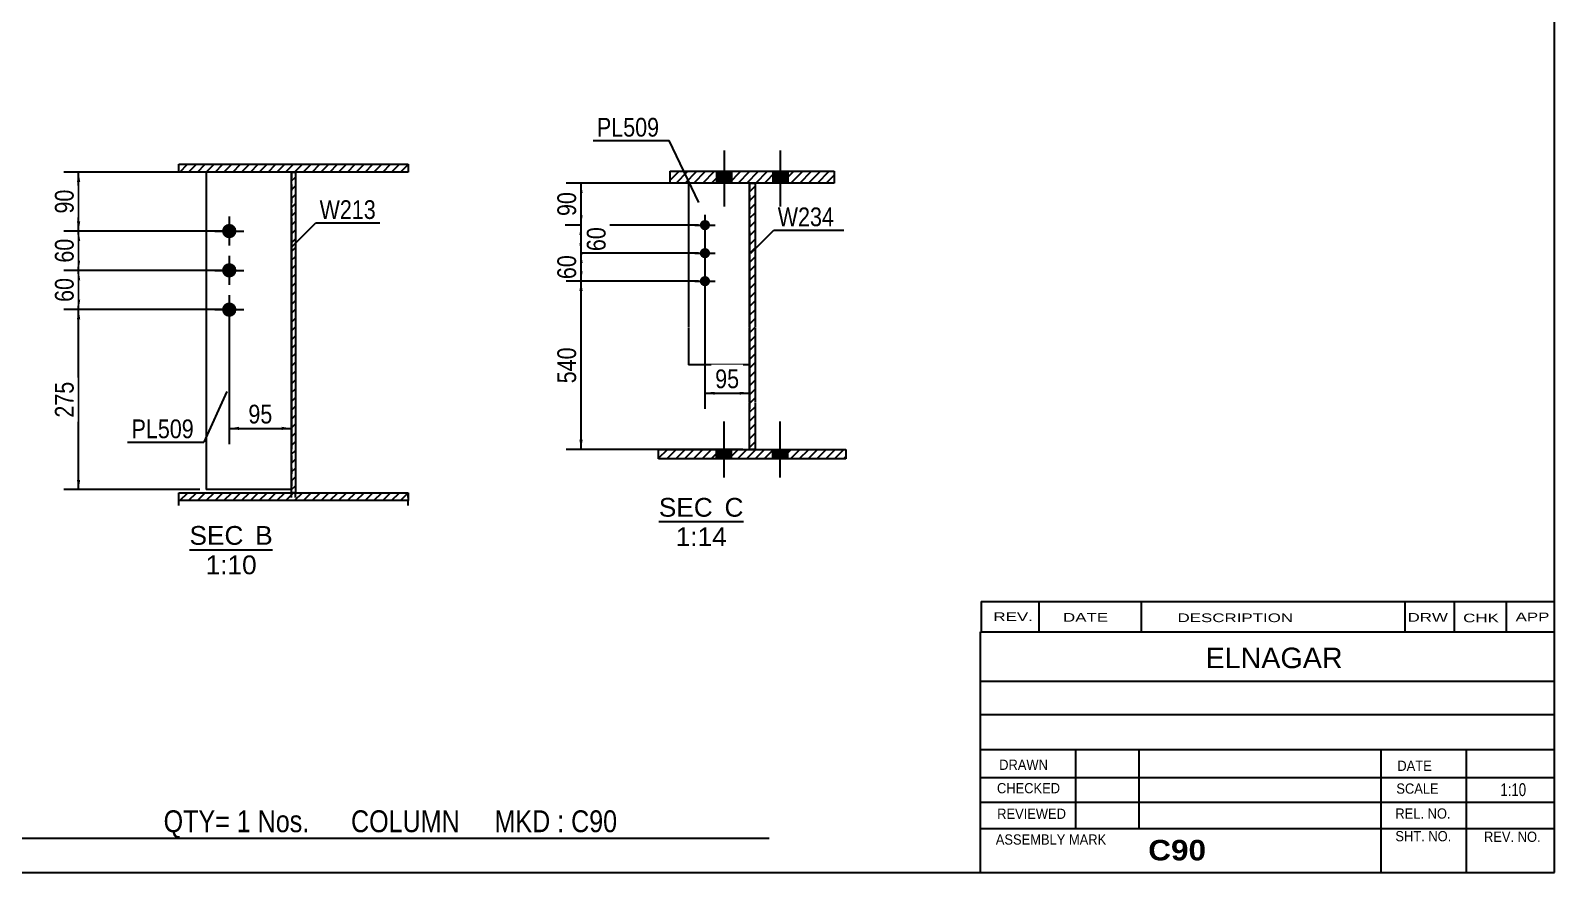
# Model space of a CAD drawing. Header units: millimetres. Extents: x -314 to 100, y -164 to 123.
# Drawn here: x -134.2 to 98.4, y -164 to -35.4 of the extents above; entities that cross this region are included whole.
import ezdxf

# ---------------------------------------------------------------- set-up
doc = ezdxf.new("R2010")
doc.units = ezdxf.units.MM
doc.linetypes.add('DXK_LINE_DOT1', pattern=[1.8814, 0.9407, -0.9407])
doc.styles.add('Arial', font='ARIAL.TTF', dxfattribs={"height": 0.2})
doc.styles.add('Arial Bold', font='ARIALBD.TTF', dxfattribs={"height": 0.2})
doc.styles.add('Arial Narrow', font='ARIALN.TTF', dxfattribs={"height": 0.2})

# ---------------------------------------------------------------- blocks, each defined once
blk = doc.blocks.new('Unknown-623260570-1210')
at = {"color": 5, "linetype": 'Continuous'}
for p, q in [((98.38, -164.04), (98.38, 122.96)), ((-311.62, -164.04), (98.38, -164.04))]:
    blk.add_line(p, q, dxfattribs=at)
blk = doc.blocks.new('Unknown-623260570-12 - 9832')
at = {"color": 1, "linetype": 'Continuous'}
blk.add_line((-38.33, -110.44), (-25.42, -110.44), dxfattribs=at)
at = {"color": 0, "linetype": 'Continuous'}
for points in [[(-30.11, -109.69), (-30.11, -106.69), (-38.33, -106.69), (-38.33, -109.69)], [(-25.42, -109.69), (-25.42, -106.69), (-28.31, -106.69), (-28.31, -109.69)], [(-27.98, -114.19), (-27.98, -111.19), (-35.76, -111.19), (-35.76, -114.19)]]:
    blk.add_wipeout(points, dxfattribs=at)
at = {"color": 136, "linetype": 'Continuous', "style": 'Arial'}
for s, height, p in [('SEC', 2.865, (-38.33, -109.69)), ('C', 2.87, (-28.31, -109.69)), ('1:14', 2.865, (-35.76, -114.19))]:
    blk.add_text(s, height=height, dxfattribs=at).set_placement(p)
blk = doc.blocks.new('Unknown-623260570-13 - 2307')
at = {"color": 1, "linetype": 'Continuous'}
blk.add_line((-109.97, -114.73), (-97.28, -114.73), dxfattribs=at)
at = {"color": 0, "linetype": 'Continuous'}
for points in [[(-101.75, -113.98), (-101.75, -110.98), (-109.97, -110.98), (-109.97, -113.98)], [(-97.28, -113.98), (-97.28, -110.98), (-99.95, -110.98), (-99.95, -113.98)], [(-99.73, -118.48), (-99.73, -115.48), (-107.51, -115.48), (-107.51, -118.48)]]:
    blk.add_wipeout(points, dxfattribs=at)
at = {"color": 136, "linetype": 'Continuous', "style": 'Arial'}
for s, height, p in [('SEC', 2.865, (-109.97, -113.98)), ('B', 2.87, (-99.95, -113.98)), ('1:10', 2.865, (-107.51, -118.48))]:
    blk.add_text(s, height=height, dxfattribs=at).set_placement(p)
blk = doc.blocks.new('Bolt-623260570-9875 - 9832')
at = {"linetype": 'Continuous'}
for points in [[(-27.22, -56.93), (-29.51, -56.93), (-29.51, -58.72), (-27.22, -58.72)], [(-18.65, -56.93), (-20.93, -56.93), (-20.93, -58.72), (-18.65, -58.72)]]:
    blk.add_hatch(color=3, dxfattribs=at).paths.add_polyline_path(points)
at = {"color": 3, "linetype": 'Continuous'}
for p, q in [((-28.36, -53.74), (-28.36, -62.29)), ((-19.79, -53.74), (-19.79, -62.29)), ((-29.51, -56.93), (-29.51, -58.72)), ((-27.22, -56.93), (-27.22, -58.72)), ((-20.93, -56.93), (-20.93, -58.72)), ((-18.65, -56.93), (-18.65, -58.72))]:
    blk.add_line(p, q, dxfattribs=at)
blk = doc.blocks.new('Part-623260570-9867 - 9832')
at = {"color": 2, "linetype": 'Continuous'}
for p, q in [((-33.79, -58.72), (-33.79, -80.67)), ((-33.79, -80.77), (-33.79, -86.48)), ((-24.51, -86.48), (-33.79, -86.48))]:
    blk.add_line(p, q, dxfattribs=at)
at = {"color": 7, "linetype": 'DXK_LINE_DOT1'}
for p, q in [((-24.51, -58.72), (-33.79, -58.72)), ((-24.51, -58.72), (-24.51, -80.67)), ((-24.51, -80.77), (-24.51, -86.48))]:
    blk.add_line(p, q, dxfattribs=at)
blk = doc.blocks.new('Part-623260570-9851 - 9832')
at = {"linetype": 'Continuous'}
h = blk.add_hatch(dxfattribs=at)
h.set_pattern_fill('', scale=0.3, style=0, pattern_type=0)
h.set_pattern_definition([(45, (-36.5767, -56.9326), (-0.67352, 0.67352), [])])
h.paths.add_polyline_path([(-11.58, -56.93), (-36.58, -56.93), (-36.58, -58.72), (-11.58, -58.72)])
at = {"color": 2, "linetype": 'Continuous'}
for p, q in [((-36.58, -56.93), (-11.58, -56.93)), ((-36.58, -58.72), (-36.58, -56.93)), ((-11.58, -56.93), (-11.58, -58.72)), ((-11.58, -58.72), (-36.58, -58.72))]:
    blk.add_line(p, q, dxfattribs=at)
blk = doc.blocks.new('Part-623260570-9843 - 9832')
at = {"linetype": 'Continuous'}
h = blk.add_hatch(dxfattribs=at)
h.set_pattern_fill('', scale=0.3, style=0, pattern_type=0)
h.set_pattern_definition([(45, (-38.3624, -99.4235), (-0.67352, 0.67352), [])])
h.paths.add_polyline_path([(-9.79, -99.42), (-38.36, -99.42), (-38.36, -100.85), (-9.79, -100.85)])
at = {"color": 2, "linetype": 'Continuous'}
for p, q in [((-38.36, -99.42), (-9.79, -99.42)), ((-38.36, -100.85), (-38.36, -99.42)), ((-9.79, -99.42), (-9.79, -100.85)), ((-9.79, -100.85), (-38.36, -100.85))]:
    blk.add_line(p, q, dxfattribs=at)
blk = doc.blocks.new('Part-623260570-9856 - 9832')
at = {"linetype": 'Continuous'}
h = blk.add_hatch(dxfattribs=at)
h.set_pattern_fill('', scale=0.3, style=0, pattern_type=0)
h.set_pattern_definition([(45, (-24.5053, -58.7185), (-0.67352, 0.67352), [])])
h.paths.add_polyline_path([(-23.65, -58.72), (-24.51, -58.72), (-24.51, -99.42), (-23.65, -99.42)])
at = {"color": 2, "linetype": 'Continuous'}
for p, q in [((-24.51, -58.72), (-23.65, -58.72)), ((-24.51, -80.67), (-24.51, -58.72)), ((-23.65, -58.72), (-23.65, -80.67)), ((-24.51, -92.2), (-24.51, -80.77)), ((-23.65, -80.77), (-23.65, -92.2)), ((-24.51, -99.42), (-24.51, -92.3)), ((-23.65, -92.3), (-23.65, -99.42)), ((-23.65, -99.42), (-24.51, -99.42))]:
    blk.add_line(p, q, dxfattribs=at)
blk = doc.blocks.new('Bolt-623260570-9869 - 9832')
at = {"linetype": 'Continuous'}
for points in [[(-29.51, -100.85), (-27.22, -100.85), (-27.22, -99.42), (-29.51, -99.42)], [(-20.93, -100.85), (-18.65, -100.85), (-18.65, -99.42), (-20.93, -99.42)]]:
    blk.add_hatch(color=3, dxfattribs=at).paths.add_polyline_path(points)
at = {"color": 3, "linetype": 'Continuous'}
for p, q in [((-28.36, -103.69), (-28.36, -95.14)), ((-19.79, -103.69), (-19.79, -95.14)), ((-29.51, -100.85), (-29.51, -99.42)), ((-27.22, -100.85), (-27.22, -99.42)), ((-20.93, -100.85), (-20.93, -99.42)), ((-18.65, -100.85), (-18.65, -99.42))]:
    blk.add_line(p, q, dxfattribs=at)
blk = doc.blocks.new('Bolt-623260570-9886 - 9832')
at = {"linetype": 'Continuous'}
for points in [[(-31.29, -64.36, -1), (-31.29, -65.93, -1)], [(-31.29, -68.65, -1), (-31.29, -70.22, -1)], [(-31.29, -72.93, -1), (-31.29, -74.5, -1)]]:
    blk.add_hatch(color=3, dxfattribs=at).paths.add_polyline_path(points)
at = {"color": 3, "linetype": 'Continuous'}
for p, q in [((-31.29, -63.58), (-31.29, -66.72)), ((-32.86, -65.15), (-29.72, -65.15)), ((-32.86, -69.43), (-29.72, -69.43)), ((-31.29, -67.86), (-31.29, -71)), ((-32.86, -73.72), (-29.72, -73.72)), ((-31.29, -72.15), (-31.29, -75.29))]:
    blk.add_line(p, q, dxfattribs=at)
blk = doc.blocks.new('Part-623260570-2350 - 2307')
at = {"linetype": 'Continuous'}
h = blk.add_hatch(dxfattribs=at)
h.set_pattern_fill('', scale=0.3, style=0, pattern_type=0)
h.set_pattern_definition([(45, (-94.3981, -57.0552), (-0.67352, 0.67352), [])])
h.paths.add_polyline_path([(-93.8, -57.06), (-94.4, -57.06), (-94.4, -106.03), (-93.8, -106.03)])
at = {"color": 2, "linetype": 'Continuous'}
for p, q in [((-94.4, -57.06), (-93.8, -57.06)), ((-94.4, -106.03), (-94.4, -57.06)), ((-93.8, -57.06), (-93.8, -106.03)), ((-93.8, -106.03), (-94.4, -106.03))]:
    blk.add_line(p, q, dxfattribs=at)
at = {"color": 7, "linetype": 'DXK_LINE_DOT1'}
for p, q in [((-94.4, -106.78), (-94.4, -106.03)), ((-93.8, -106.78), (-93.8, -106.03))]:
    blk.add_line(p, q, dxfattribs=at)
blk = doc.blocks.new('Part-623260570-2309 - 2307')
at = {"linetype": 'Continuous'}
h = blk.add_hatch(dxfattribs=at)
h.set_pattern_fill('', scale=0.3, style=0, pattern_type=0)
h.set_pattern_definition([(45, (-111.5981, -55.8552), (-0.67352, 0.67352), [])])
h.paths.add_polyline_path([(-76.6, -55.86), (-111.6, -55.86), (-111.6, -57.06), (-76.6, -57.06)])
at = {"color": 2, "linetype": 'Continuous'}
for p, q in [((-111.6, -55.86), (-76.6, -55.86)), ((-111.6, -57.06), (-111.6, -55.86)), ((-76.6, -57.06), (-111.6, -57.06)), ((-76.6, -55.86), (-76.6, -57.06))]:
    blk.add_line(p, q, dxfattribs=at)
blk = doc.blocks.new('Part-623260570-2312 - 2307')
at = {"linetype": 'Continuous'}
h = blk.add_hatch(dxfattribs=at)
h.set_pattern_fill('', scale=0.3, style=0, pattern_type=0)
h.set_pattern_definition([(45, (-111.5981, -106.0326), (-0.67352, 0.67352), [])])
h.paths.add_polyline_path([(-76.6, -106.03), (-111.6, -106.03), (-111.6, -107.23), (-76.6, -107.23)])
at = {"color": 7, "linetype": 'DXK_LINE_DOT1'}
for p, q in [((-111.6, -106.78), (-111.6, -106.03)), ((-76.6, -106.78), (-76.6, -106.03))]:
    blk.add_line(p, q, dxfattribs=at)
at = {"color": 2, "linetype": 'Continuous'}
for p, q in [((-111.6, -106.03), (-76.6, -106.03)), ((-111.6, -107.23), (-111.6, -106.03)), ((-76.6, -106.03), (-76.6, -107.23)), ((-111.6, -107.98), (-111.6, -107.23)), ((-76.6, -107.23), (-111.6, -107.23)), ((-76.6, -107.98), (-76.6, -107.23))]:
    blk.add_line(p, q, dxfattribs=at)
blk = doc.blocks.new('Bolt-623260570-2353 - 2307')
at = {"linetype": 'Continuous'}
for points in [[(-103.9, -64.96, -1), (-103.9, -67.16, -1)], [(-103.9, -70.96, -1), (-103.9, -73.16, -1)], [(-103.9, -76.96, -1), (-103.9, -79.16, -1)]]:
    blk.add_hatch(color=3, dxfattribs=at).paths.add_polyline_path(points)
at = {"color": 3, "linetype": 'Continuous'}
for p, q in [((-103.9, -63.86), (-103.9, -68.26)), ((-106.1, -66.06), (-101.7, -66.06)), ((-106.1, -72.06), (-101.7, -72.06)), ((-103.9, -69.86), (-103.9, -74.26)), ((-103.9, -75.86), (-103.9, -80.26)), ((-106.1, -78.06), (-101.7, -78.06))]:
    blk.add_line(p, q, dxfattribs=at)
blk = doc.blocks.new('Part-623260570-2337 - 2307')
at = {"color": 2, "linetype": 'Continuous'}
for p in [(-107.4, -57.06), (-94.4, -105.56)]:
    blk.add_line(p, (-107.4, -105.56), dxfattribs=at)
at = {"color": 7, "linetype": 'DXK_LINE_DOT1'}
for q in [(-107.4, -57.06), (-94.4, -105.56)]:
    blk.add_line((-94.4, -57.06), q, dxfattribs=at)
blk = doc.blocks.new('StraightDimension-623260570-10021 - 9832')
at = {"linetype": 'Continuous'}
for points in [[(-29.79, -91.06), (-31.29, -90.81), (-29.79, -90.56)], [(-26.01, -90.56), (-24.51, -90.81), (-26.01, -91.06)]]:
    blk.add_hatch(color=7, dxfattribs=at).paths.add_polyline_path(points)
at = {"color": 7, "linetype": 'Continuous'}
for p, q in [((-31.29, -66.15), (-31.29, -93.21)), ((-24.51, -66.15), (-24.51, -93.21)), ((-31.29, -90.81), (-24.51, -90.81))]:
    blk.add_line(p, q, dxfattribs=at)
at = {"color": 0}
blk.add_wipeout([(-25.47, -90.66), (-25.47, -86.46), (-30.33, -86.46), (-30.33, -90.66)], dxfattribs=at)
at = {"color": 3, "style": 'Arial Narrow'}
blk.add_text('95', height=2.863, dxfattribs=at).set_placement((-29.73, -90.06))
blk = doc.blocks.new('StraightDimension-623260570-9940 - 9832')
at = {"linetype": 'Continuous'}
for points in [[(-50.46, -60.22), (-50.21, -58.72), (-49.96, -60.22)], [(-49.96, -63.65), (-50.21, -65.15), (-50.46, -63.65)]]:
    blk.add_hatch(color=7, dxfattribs=at).paths.add_polyline_path(points)
at = {"color": 7, "linetype": 'Continuous'}
for p, q in [((-25.51, -58.72), (-52.46, -58.72)), ((-50.21, -65.15), (-50.21, -58.72)), ((-32.29, -65.15), (-52.46, -65.15))]:
    blk.add_line(p, q, dxfattribs=at)
at = {"color": 0}
blk.add_wipeout([(-50.36, -59.5), (-54.56, -59.5), (-54.56, -64.36), (-50.36, -64.36)], dxfattribs=at)
at = {"color": 3, "style": 'Arial Narrow'}
blk.add_text('90', height=2.863, rotation=90.0002, dxfattribs=at).set_placement((-50.96, -63.76))
blk = doc.blocks.new('StraightDimension-623260570-9941 - 9832')
at = {"linetype": 'Continuous'}
for points in [[(-50.46, -66.65), (-50.21, -65.15), (-49.96, -66.65)], [(-49.96, -67.93), (-50.21, -69.43), (-50.46, -67.93)]]:
    blk.add_hatch(color=7, dxfattribs=at).paths.add_polyline_path(points)
at = {"color": 7, "linetype": 'Continuous'}
for p, q in [((-32.29, -65.15), (-52.61, -65.15)), ((-50.21, -69.43), (-50.21, -65.15)), ((-32.29, -69.43), (-52.61, -69.43))]:
    blk.add_line(p, q, dxfattribs=at)
at = {"color": 0}
blk.add_wipeout([(-45.86, -64.86), (-50.06, -64.86), (-50.06, -69.72), (-45.86, -69.72)], dxfattribs=at)
at = {"color": 3, "style": 'Arial Narrow'}
blk.add_text('60', height=2.863, rotation=90.0002, dxfattribs=at).set_placement((-46.46, -69.12))
blk = doc.blocks.new('StraightDimension-623260570-9942 - 9832')
at = {"linetype": 'Continuous'}
for points in [[(-50.46, -70.93), (-50.21, -69.43), (-49.96, -70.93)], [(-49.96, -72.22), (-50.21, -73.72), (-50.46, -72.22)]]:
    blk.add_hatch(color=7, dxfattribs=at).paths.add_polyline_path(points)
at = {"color": 7, "linetype": 'Continuous'}
for p, q in [((-32.29, -69.43), (-52.46, -69.43)), ((-50.21, -73.72), (-50.21, -69.43)), ((-32.29, -73.72), (-52.46, -73.72))]:
    blk.add_line(p, q, dxfattribs=at)
at = {"color": 0}
blk.add_wipeout([(-50.36, -69.15), (-54.56, -69.15), (-54.56, -74), (-50.36, -74)], dxfattribs=at)
at = {"color": 3, "style": 'Arial Narrow'}
blk.add_text('60', height=2.863, rotation=90.0002, dxfattribs=at).set_placement((-50.96, -73.4))
blk = doc.blocks.new('StraightDimension-623260570-9943 - 9832')
at = {"linetype": 'Continuous'}
for points in [[(-50.46, -75.22), (-50.21, -73.72), (-49.96, -75.22)], [(-49.96, -97.92), (-50.21, -99.42), (-50.46, -97.92)]]:
    blk.add_hatch(color=7, dxfattribs=at).paths.add_polyline_path(points)
at = {"color": 7, "linetype": 'Continuous'}
for p, q in [((-32.29, -73.72), (-52.46, -73.72)), ((-50.21, -99.42), (-50.21, -73.72)), ((-25.51, -99.42), (-52.46, -99.42))]:
    blk.add_line(p, q, dxfattribs=at)
at = {"color": 0}
blk.add_wipeout([(-50.36, -83.23), (-54.56, -83.23), (-54.56, -89.91), (-50.36, -89.91)], dxfattribs=at)
at = {"color": 3, "style": 'Arial Narrow'}
blk.add_text('540', height=2.863, rotation=90.0002, dxfattribs=at).set_placement((-50.96, -89.31))
blk = doc.blocks.new('StraightDimension-623260570-2367 - 2307')
at = {"linetype": 'Continuous'}
for points in [[(-102.4, -96.45), (-103.9, -96.2), (-102.4, -95.95)], [(-95.9, -95.95), (-94.4, -96.2), (-95.9, -96.45)]]:
    blk.add_hatch(color=7, dxfattribs=at).paths.add_polyline_path(points)
at = {"color": 7, "linetype": 'Continuous'}
for p, q in [((-94.4, -64.03), (-94.4, -98.6)), ((-103.9, -79.06), (-103.9, -98.6)), ((-103.9, -96.2), (-94.4, -96.2))]:
    blk.add_line(p, q, dxfattribs=at)
at = {"color": 0}
blk.add_wipeout([(-96.72, -96.05), (-96.72, -91.85), (-101.58, -91.85), (-101.58, -96.05)], dxfattribs=at)
at = {"color": 3, "style": 'Arial Narrow'}
blk.add_text('95', height=2.863, dxfattribs=at).set_placement((-100.98, -95.45))
blk = doc.blocks.new('StraightDimension-623260570-2381 - 2307')
at = {"linetype": 'Continuous'}
for points in [[(-127.15, -79.56), (-126.9, -78.06), (-126.65, -79.56)], [(-126.65, -104.06), (-126.9, -105.56), (-127.15, -104.06)]]:
    blk.add_hatch(color=7, dxfattribs=at).paths.add_polyline_path(points)
at = {"color": 7, "linetype": 'Continuous'}
for p, q in [((-104.9, -78.06), (-129.15, -78.06)), ((-126.9, -105.56), (-126.9, -78.06)), ((-108.4, -105.56), (-129.15, -105.56))]:
    blk.add_line(p, q, dxfattribs=at)
at = {"color": 0}
blk.add_wipeout([(-127.05, -88.46), (-131.25, -88.46), (-131.25, -95.15), (-127.05, -95.15)], dxfattribs=at)
at = {"color": 3, "style": 'Arial Narrow'}
blk.add_text('275', height=2.863, rotation=90.0002, dxfattribs=at).set_placement((-127.65, -94.55))
blk = doc.blocks.new('StraightDimension-623260570-2389 - 2307')
at = {"linetype": 'Continuous'}
for points in [[(-127.15, -58.56), (-126.9, -57.06), (-126.65, -58.56)], [(-126.65, -64.56), (-126.9, -66.06), (-127.15, -64.56)]]:
    blk.add_hatch(color=7, dxfattribs=at).paths.add_polyline_path(points)
at = {"color": 7, "linetype": 'Continuous'}
for p, q in [((-95.4, -57.06), (-129.15, -57.06)), ((-126.9, -66.06), (-126.9, -57.06)), ((-104.9, -66.06), (-129.15, -66.06))]:
    blk.add_line(p, q, dxfattribs=at)
at = {"color": 0}
blk.add_wipeout([(-127.05, -59.13), (-131.25, -59.13), (-131.25, -63.98), (-127.05, -63.98)], dxfattribs=at)
at = {"color": 3, "style": 'Arial Narrow'}
blk.add_text('90', height=2.863, rotation=90.0002, dxfattribs=at).set_placement((-127.65, -63.38))
blk = doc.blocks.new('StraightDimension-623260570-8518 - 2307')
at = {"linetype": 'Continuous'}
for points in [[(-127.15, -73.56), (-126.9, -72.06), (-126.65, -73.56)], [(-126.65, -76.56), (-126.9, -78.06), (-127.15, -76.56)]]:
    blk.add_hatch(color=7, dxfattribs=at).paths.add_polyline_path(points)
at = {"color": 7, "linetype": 'Continuous'}
for p, q in [((-104.9, -72.06), (-129.15, -72.06)), ((-126.9, -78.06), (-126.9, -72.06)), ((-104.9, -78.06), (-129.15, -78.06))]:
    blk.add_line(p, q, dxfattribs=at)
at = {"color": 0}
blk.add_wipeout([(-127.05, -72.63), (-131.25, -72.63), (-131.25, -77.48), (-127.05, -77.48)], dxfattribs=at)
at = {"color": 3, "style": 'Arial Narrow'}
blk.add_text('60', height=2.863, rotation=90.0002, dxfattribs=at).set_placement((-127.65, -76.88))
blk = doc.blocks.new('StraightDimension-623260570-8520 - 2307')
at = {"linetype": 'Continuous'}
for points in [[(-127.15, -67.56), (-126.9, -66.06), (-126.65, -67.56)], [(-126.65, -70.56), (-126.9, -72.06), (-127.15, -70.56)]]:
    blk.add_hatch(color=7, dxfattribs=at).paths.add_polyline_path(points)
at = {"color": 7, "linetype": 'Continuous'}
for p, q in [((-104.9, -66.06), (-129.15, -66.06)), ((-126.9, -72.06), (-126.9, -66.06)), ((-104.9, -72.06), (-129.15, -72.06))]:
    blk.add_line(p, q, dxfattribs=at)
at = {"color": 0}
blk.add_wipeout([(-127.05, -66.63), (-131.25, -66.63), (-131.25, -71.48), (-127.05, -71.48)], dxfattribs=at)
at = {"color": 3, "style": 'Arial Narrow'}
blk.add_text('60', height=2.863, rotation=90.0002, dxfattribs=at).set_placement((-127.65, -70.88))
blk = doc.blocks.new('CBS_CALLOFF-623260570-10183')
at = {"color": 7, "linetype": 'Continuous'}
blk.add_line((-137.74, -158.77), (-21.51, -158.79), dxfattribs=at)
at = {"color": 3, "linetype": 'Continuous', "style": 'Arial Narrow'}
blk.add_text('QTY= 1 Nos.      COLUMN     MKD : C90', height=3.3405, dxfattribs=at).set_placement((-113.92, -157.88))
blk = doc.blocks.new('CBS_NAME_BLOG-623260570-10184')
at = {"color": 7, "linetype": 'Continuous'}
for p, q in [((10.79, -127.29), (98.31, -127.29)), ((10.79, -164), (10.79, -127.29)), ((10.79, -134.83), (98.31, -134.83)), ((10.87, -139.88), (98.38, -139.88)), ((10.79, -145.26), (98.31, -145.26)), ((25.32, -157.36), (25.32, -145.26)), ((35, -157.34), (35, -145.27)), ((71.92, -164), (71.92, -145.27)), ((84.97, -164), (84.97, -145.26)), ((10.8, -149.55), (98.38, -149.54)), ((10.79, -153.3), (98.31, -153.3)), ((10.79, -157.34), (98.31, -157.34)), ((10.79, -164.04), (98.38, -164.04))]:
    blk.add_line(p, q, dxfattribs=at)
at = {"color": 3, "linetype": 'Continuous', "style": 'Arial'}
blk.add_text('ELNAGAR', height=3.133, dxfattribs=at).set_placement((45.12, -132.82))
at = {"color": 3, "linetype": 'Continuous'}
for s, height, style, width, p in [('DRAWN', 1.566, 'Arial', 0.9, (13.62, -148.36)), ('DATE', 1.566, 'Arial', 0.9, (74.39, -148.52)), ('CHECKED', 1.566, 'Arial', 0.9, (13.28, -151.94)), ('SCALE', 1.566, 'Arial', 0.9, (74.24, -152)), ('1:10', 1.957, 'Arial Narrow', 0.9, (90.12, -152.36)), ('REVIEWED', 1.566, 'Arial', 0.9, (13.31, -155.85)), ('REL. NO.', 1.566, 'Arial', 0.9, (74.09, -155.81)), ('SHT. NO.', 1.566, 'Arial', 0.9, (74.09, -159.27)), ('REV. NO.', 1.566, 'Arial', 0.9, (87.62, -159.36)), ('ASSEMBLY MARK', 1.5663, 'Arial', 0.9, (13.1, -159.78)), ('C90', 3.131, 'Arial Bold', 1.1, (36.37, -162.19))]:
    blk.add_text(s, height=height, dxfattribs=dict(at, style=style, width=width)).set_placement(p)
blk = doc.blocks.new('CBS_REVISION-623260570-10185')
at = {"color": 7, "linetype": 'Continuous'}
for p, q in [((10.88, -122.66), (98.38, -122.66)), ((10.88, -122.66), (10.88, -127.29)), ((19.67, -122.66), (19.67, -127.29)), ((35.27, -122.66), (35.27, -127.23)), ((75.52, -122.66), (75.52, -127.29)), ((83.07, -122.66), (83.07, -127.29)), ((91.01, -122.66), (91.01, -127.29)), ((10.88, -127.29), (98.37, -127.29))]:
    blk.add_line(p, q, dxfattribs=at)
at = {"color": 7, "style": 'Arial Narrow', "width": 1.7}
for s, height, p in [('REV.', 1.326, (12.74, -125.62)), ('DATE', 1.326, (23.36, -125.73)), ('DESCRIPTION', 1.3257, (40.84, -125.79)), ('DRW', 1.326, (75.95, -125.73)), ('CHK', 1.326, (84.44, -125.82)), ('APP', 1.326, (92.44, -125.66))]:
    blk.add_text(s, height=height, dxfattribs=at).set_placement(p)
blk = doc.blocks.new('Mark-623260570-10034 - 9832')
at = {"color": 0}
blk.add_wipeout([(-11.59, -65.32), (-11.59, -62.32), (-20.18, -62.32), (-20.18, -65.32)], dxfattribs=at)
blk.add_wipeout([(-11.59, -65.32), (-11.59, -62.32), (-20.18, -62.32), (-20.18, -65.32)], dxfattribs=at)
at = {"color": 7, "linetype": 'Continuous'}
for p, q in [((-24.31, -69.45), (-20.78, -65.92)), ((-20.78, -65.92), (-10.09, -65.92))]:
    blk.add_line(p, q, dxfattribs=at)
at = {"color": 3, "style": 'Arial Narrow'}
blk.add_text('W234', height=2.863, dxfattribs=at).set_placement((-20.18, -65.32))
blk = doc.blocks.new('Mark-623260570-10037 - 9832')
at = {"color": 7, "linetype": 'Continuous'}
blk.add_line((-32.24, -61.7), (-36.77, -52.23), dxfattribs=at)
at = {"color": 0}
blk.add_wipeout([(-38.27, -51.63), (-38.27, -48.63), (-47.78, -48.63), (-47.78, -51.63)], dxfattribs=at)
blk.add_wipeout([(-38.27, -51.63), (-38.27, -48.63), (-47.78, -48.63), (-47.78, -51.63)], dxfattribs=at)
at = {"color": 7, "linetype": 'Continuous'}
blk.add_line((-48.38, -52.23), (-36.77, -52.23), dxfattribs=at)
at = {"color": 3, "style": 'Arial Narrow'}
blk.add_text('PL509', height=2.863, dxfattribs=at).set_placement((-47.78, -51.63))
blk = doc.blocks.new('Mark-623260570-2333 - 2307')
at = {"color": 7, "linetype": 'Continuous'}
blk.add_line((-104.27, -90.57), (-107.8, -98.3), dxfattribs=at)
at = {"color": 0}
blk.add_wipeout([(-109.3, -97.7), (-109.3, -94.7), (-118.81, -94.7), (-118.81, -97.7)], dxfattribs=at)
blk.add_wipeout([(-109.3, -97.7), (-109.3, -94.7), (-118.81, -94.7), (-118.81, -97.7)], dxfattribs=at)
at = {"color": 7, "linetype": 'Continuous'}
blk.add_line((-119.41, -98.3), (-107.8, -98.3), dxfattribs=at)
at = {"color": 3, "style": 'Arial Narrow'}
blk.add_text('PL509', height=2.863, dxfattribs=at).set_placement((-118.81, -97.7))
blk = doc.blocks.new('Mark-623260570-2346 - 2307')
at = {"color": 0}
blk.add_wipeout([(-81.53, -64.21), (-81.53, -61.21), (-90.11, -61.21), (-90.11, -64.21)], dxfattribs=at)
blk.add_wipeout([(-81.53, -64.21), (-81.53, -61.21), (-90.11, -61.21), (-90.11, -64.21)], dxfattribs=at)
at = {"color": 7, "linetype": 'Continuous'}
for p, q in [((-94.25, -68.35), (-90.71, -64.81)), ((-90.71, -64.81), (-80.93, -64.81))]:
    blk.add_line(p, q, dxfattribs=at)
at = {"color": 3, "style": 'Arial Narrow'}
blk.add_text('W213', height=2.863, dxfattribs=at).set_placement((-90.11, -64.21))

msp = doc.modelspace()

# ---------------------------------------------------------------- block references
for name in ['Unknown-623260570-1210', 'Bolt-623260570-9875 - 9832', 'Part-623260570-2309 - 2307', 'Part-623260570-2337 - 2307', 'Part-623260570-2350 - 2307', 'Part-623260570-9851 - 9832', 'Part-623260570-9867 - 9832', 'Part-623260570-9856 - 9832', 'Bolt-623260570-2353 - 2307', 'Bolt-623260570-9886 - 9832', 'Bolt-623260570-9869 - 9832', 'Part-623260570-9843 - 9832', 'Part-623260570-2312 - 2307', 'CBS_REVISION-623260570-10185', 'CBS_NAME_BLOG-623260570-10184', 'CBS_CALLOFF-623260570-10183']:
    msp.add_blockref(name, (0, 0))

# ---------------------------------------------------------------- next in the draw order: block references
for name in ['StraightDimension-623260570-2367 - 2307', 'StraightDimension-623260570-10021 - 9832', 'Unknown-623260570-12 - 9832', 'Unknown-623260570-13 - 2307']:
    msp.add_blockref(name, (0, 0))

# ---------------------------------------------------------------- next in the draw order: block references
for name in ['StraightDimension-623260570-2389 - 2307', 'StraightDimension-623260570-9940 - 9832', 'Mark-623260570-10034 - 9832', 'StraightDimension-623260570-2381 - 2307']:
    msp.add_blockref(name, (0, 0))

# ---------------------------------------------------------------- next in the draw order: block references
for name in ['Mark-623260570-10037 - 9832', 'Mark-623260570-2346 - 2307', 'StraightDimension-623260570-9941 - 9832', 'StraightDimension-623260570-8518 - 2307', 'Mark-623260570-2333 - 2307']:
    msp.add_blockref(name, (0, 0))

# ---------------------------------------------------------------- next in the draw order: block references
for name in ['StraightDimension-623260570-8520 - 2307', 'StraightDimension-623260570-9942 - 9832']:
    msp.add_blockref(name, (0, 0))

# ---------------------------------------------------------------- next in the draw order: block references
msp.add_blockref('StraightDimension-623260570-9943 - 9832', (0, 0))

doc.saveas('drawing.dxf')
